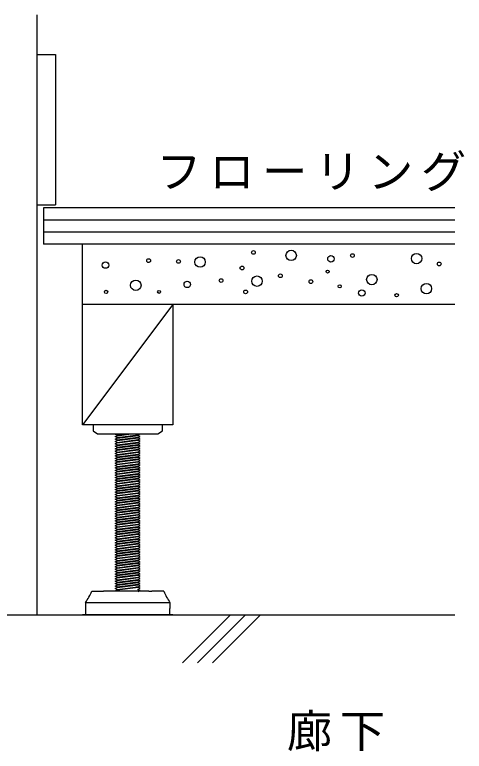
# Model space of a CAD drawing. Units: millimetres, scale not verified. Extents: x -688 to 687, y -487 to 475.
# Drawn here: x 301.4 to 450.5, y -82.5 to 162 of the extents above; entities that cross this region are included whole.
import ezdxf

# ---------------------------------------------------------------- set-up
doc = ezdxf.new("R2010")
doc.units = ezdxf.units.MM
doc.header["$LTSCALE"] = 5
doc.linetypes.add('CHAIN2', pattern=[12, 9, -1, 1, -1])
doc.layers.add('1-0_中心線', color=7, linetype='CHAIN2')
doc.layers.add('1-2_太線１', color=7, linetype='Continuous')
doc.styles.add('ＭＳ ゴシック', font='')
doc.styles.get('ＭＳ ゴシック').set_extended_font_data('MS Gothic')

msp = doc.modelspace()

# ---------------------------------------------------------------- linework, layer by layer
at = {"layer": '1-2_太線１'}
for p, q in [((308.917, -37.156), (308.917, 161.993)), ((308.917, 98.844), (314.917, 98.844)), ((310.917, 97.844), (310.917, 85.844)), ((447.448, 97.844), (310.917, 97.844)), ((447.448, 93.844), (310.917, 93.844)), ((447.448, 89.844), (310.917, 89.844)), ((447.448, 85.844), (310.917, 85.844)), ((447.448, 85.844), (323.917, 85.844)), ((323.917, 65.844), (323.917, 85.844)), ((447.448, 65.844), (323.917, 65.844)), ((353.917, 65.844), (323.917, 65.844)), ((327.417, 25.844), (327.417, 23.844)), ((350.417, 23.844), (350.417, 25.844)), ((334.767, 21.944), (335.417, 22.244)), ((335.417, 22.444), (338.528, 22.844)), ((335.417, 22.244), (340.084, 22.844)), ((335.417, 22.244), (335.417, 22.444)), ((335.417, 21.444), (342.417, 22.344)), ((342.417, 22.544), (343.067, 22.844)), ((342.417, 22.344), (342.417, 22.544)), ((343.067, 22.044), (342.417, 22.344)), ((342.417, 21.744), (343.067, 22.044)), ((335.417, 21.644), (334.767, 21.944)), ((334.767, 21.144), (335.417, 21.444)), ((335.417, 20.844), (334.767, 21.144)), ((334.767, 20.344), (335.417, 20.644)), ((335.417, 20.044), (334.767, 20.344)), ((334.767, 19.544), (335.417, 19.844)), ((335.417, 20.644), (342.417, 21.544)), ((335.417, 19.844), (342.417, 20.744)), ((335.417, 19.044), (342.417, 19.944)), ((342.417, 21.544), (342.417, 21.744)), ((343.067, 21.244), (342.417, 21.544)), ((342.417, 20.944), (343.067, 21.244)), ((342.417, 20.744), (342.417, 20.944)), ((343.067, 20.444), (342.417, 20.744)), ((342.417, 20.144), (343.067, 20.444)), ((342.417, 19.944), (342.417, 20.144)), ((343.067, 19.644), (342.417, 19.944)), ((342.417, 19.344), (343.067, 19.644)), ((335.417, 19.244), (334.767, 19.544)), ((334.767, 18.744), (335.417, 19.044)), ((335.417, 18.444), (334.767, 18.744)), ((334.767, 17.944), (335.417, 18.244)), ((335.417, 17.644), (334.767, 17.944)), ((334.767, 17.144), (335.417, 17.444)), ((335.417, 16.844), (334.767, 17.144)), ((335.417, 18.244), (342.417, 19.144)), ((335.417, 17.444), (342.417, 18.344)), ((335.417, 16.644), (342.417, 17.544)), ((342.417, 19.144), (342.417, 19.344)), ((343.067, 18.844), (342.417, 19.144)), ((342.417, 18.544), (343.067, 18.844)), ((342.417, 18.344), (342.417, 18.544)), ((343.067, 18.044), (342.417, 18.344)), ((342.417, 17.744), (343.067, 18.044)), ((342.417, 17.544), (342.417, 17.744)), ((343.067, 17.244), (342.417, 17.544)), ((342.417, 16.944), (343.067, 17.244)), ((334.767, 16.344), (335.417, 16.644)), ((335.417, 16.044), (334.767, 16.344)), ((334.767, 14.744), (335.417, 15.044)), ((335.417, 14.444), (334.767, 14.744)), ((335.417, 15.844), (342.417, 16.744)), ((335.417, 15.044), (342.417, 15.944)), ((335.417, 14.244), (342.417, 15.144)), ((342.417, 16.744), (342.417, 16.944)), ((343.067, 16.444), (342.417, 16.744)), ((342.417, 16.144), (343.067, 16.444)), ((342.417, 15.944), (342.417, 16.144)), ((343.067, 15.644), (342.417, 15.944)), ((342.417, 15.344), (343.067, 15.644)), ((342.417, 15.144), (342.417, 15.344)), ((343.067, 14.844), (342.417, 15.144)), ((342.417, 14.544), (343.067, 14.844)), ((334.767, 13.944), (335.417, 14.244)), ((335.417, 13.644), (334.767, 13.944)), ((334.767, 13.144), (335.417, 13.444)), ((335.417, 12.844), (334.767, 13.144)), ((334.767, 12.344), (335.417, 12.644)), ((335.417, 12.044), (334.767, 12.344)), ((335.417, 13.444), (342.417, 14.344)), ((335.417, 12.644), (342.417, 13.544)), ((335.417, 11.844), (342.417, 12.744)), ((342.417, 14.344), (342.417, 14.544)), ((343.067, 14.044), (342.417, 14.344)), ((342.417, 13.744), (343.067, 14.044)), ((342.417, 13.544), (342.417, 13.744)), ((343.067, 13.244), (342.417, 13.544)), ((342.417, 12.944), (343.067, 13.244)), ((342.417, 12.744), (342.417, 12.944)), ((343.067, 12.444), (342.417, 12.744)), ((342.417, 12.144), (343.067, 12.444)), ((334.767, 11.544), (335.417, 11.844)), ((335.417, 11.244), (334.767, 11.544)), ((334.767, 10.744), (335.417, 11.044)), ((335.417, 10.444), (334.767, 10.744)), ((335.417, 11.044), (342.417, 11.944)), ((335.417, 10.244), (342.417, 11.144)), ((335.417, 9.444), (342.417, 10.344)), ((342.417, 11.944), (342.417, 12.144)), ((343.067, 11.644), (342.417, 11.944)), ((342.417, 11.344), (343.067, 11.644)), ((342.417, 11.144), (342.417, 11.344)), ((343.067, 10.844), (342.417, 11.144)), ((342.417, 10.544), (343.067, 10.844)), ((342.417, 10.344), (342.417, 10.544)), ((343.067, 10.044), (342.417, 10.344)), ((342.417, 9.744), (343.067, 10.044)), ((334.767, 9.144), (335.417, 9.444)), ((335.417, 8.844), (334.767, 9.144)), ((334.767, 8.344), (335.417, 8.644)), ((335.417, 8.044), (334.767, 8.344)), ((334.767, 7.544), (335.417, 7.844)), ((335.417, 7.244), (334.767, 7.544)), ((335.417, 8.644), (342.417, 9.544)), ((335.417, 7.844), (342.417, 8.744)), ((335.417, 7.044), (342.417, 7.944)), ((342.417, 9.544), (342.417, 9.744)), ((343.067, 9.244), (342.417, 9.544)), ((342.417, 8.944), (343.067, 9.244)), ((342.417, 8.744), (342.417, 8.944)), ((343.067, 8.444), (342.417, 8.744)), ((342.417, 8.144), (343.067, 8.444)), ((342.417, 7.944), (342.417, 8.144)), ((343.067, 7.644), (342.417, 7.944)), ((342.417, 7.344), (343.067, 7.644)), ((342.417, 7.144), (342.417, 7.344)), ((334.767, 6.744), (335.417, 7.044)), ((335.417, 6.444), (334.767, 6.744)), ((334.767, 5.944), (335.417, 6.244)), ((335.417, 5.644), (334.767, 5.944)), ((334.767, 5.144), (335.417, 5.444)), ((335.417, 4.844), (334.767, 5.144)), ((335.417, 6.244), (342.417, 7.144)), ((335.417, 5.444), (342.417, 6.344)), ((335.417, 4.644), (342.417, 5.544)), ((343.067, 6.844), (342.417, 7.144)), ((342.417, 6.544), (343.067, 6.844)), ((342.417, 6.344), (342.417, 6.544)), ((343.067, 6.044), (342.417, 6.344)), ((342.417, 5.744), (343.067, 6.044)), ((342.417, 5.544), (342.417, 5.744)), ((343.067, 5.244), (342.417, 5.544)), ((342.417, 4.944), (343.067, 5.244)), ((342.417, 4.744), (342.417, 4.944)), ((334.767, 4.344), (335.417, 4.644)), ((335.417, 4.044), (334.767, 4.344)), ((334.767, 3.544), (335.417, 3.844)), ((335.417, 3.244), (334.767, 3.544)), ((334.767, 2.744), (335.417, 3.044)), ((335.417, 2.444), (334.767, 2.744)), ((335.417, 3.844), (342.417, 4.744)), ((335.417, 3.044), (342.417, 3.944)), ((335.417, 2.244), (342.417, 3.144)), ((343.067, 4.444), (342.417, 4.744)), ((342.417, 4.144), (343.067, 4.444)), ((342.417, 3.944), (342.417, 4.144)), ((343.067, 3.644), (342.417, 3.944)), ((342.417, 3.344), (343.067, 3.644)), ((342.417, 3.144), (342.417, 3.344)), ((343.067, 2.844), (342.417, 3.144)), ((342.417, 2.544), (343.067, 2.844)), ((342.417, 2.344), (342.417, 2.544)), ((334.767, 1.944), (335.417, 2.244)), ((335.417, 1.644), (334.767, 1.944)), ((334.767, 1.144), (335.417, 1.444)), ((335.417, 0.844), (334.767, 1.144)), ((334.767, 0.344), (335.417, 0.644)), ((335.417, 0.044), (334.767, 0.344)), ((335.417, 1.444), (342.417, 2.344)), ((335.417, 0.644), (342.417, 1.544)), ((335.417, -0.156), (342.417, 0.744)), ((343.067, 2.044), (342.417, 2.344)), ((342.417, 1.744), (343.067, 2.044)), ((342.417, 1.544), (342.417, 1.744)), ((343.067, 1.244), (342.417, 1.544)), ((342.417, 0.944), (343.067, 1.244)), ((342.417, 0.744), (342.417, 0.944)), ((343.067, 0.444), (342.417, 0.744)), ((342.417, 0.144), (343.067, 0.444)), ((342.417, -0.056), (342.417, 0.144)), ((334.767, -0.456), (335.417, -0.156)), ((335.417, -0.756), (334.767, -0.456)), ((334.767, -1.256), (335.417, -0.956)), ((335.417, -1.556), (334.767, -1.256)), ((334.767, -2.056), (335.417, -1.756)), ((335.417, -2.356), (334.767, -2.056)), ((335.417, -0.956), (342.417, -0.056)), ((335.417, -1.756), (342.417, -0.856)), ((335.417, -2.556), (342.417, -1.656)), ((343.067, -0.356), (342.417, -0.056)), ((342.417, -0.656), (343.067, -0.356)), ((342.417, -0.856), (342.417, -0.656)), ((343.067, -1.156), (342.417, -0.856)), ((342.417, -1.456), (343.067, -1.156)), ((342.417, -1.656), (342.417, -1.456)), ((343.067, -1.956), (342.417, -1.656)), ((342.417, -2.256), (343.067, -1.956)), ((342.417, -2.456), (342.417, -2.256)), ((334.767, -2.856), (335.417, -2.556)), ((335.417, -3.156), (334.767, -2.856)), ((334.767, -3.656), (335.417, -3.356)), ((335.417, -3.956), (334.767, -3.656)), ((334.767, -4.456), (335.417, -4.156)), ((335.417, -4.756), (334.767, -4.456)), ((335.417, -3.356), (342.417, -2.456)), ((335.417, -4.156), (342.417, -3.256)), ((335.417, -4.756), (342.417, -3.856)), ((335.417, -4.956), (335.417, -4.756)), ((335.417, -5.756), (342.417, -4.856)), ((343.067, -2.756), (342.417, -2.456)), ((342.417, -3.056), (343.067, -2.756)), ((342.417, -3.256), (342.417, -3.056)), ((343.067, -3.556), (342.417, -3.256)), ((342.417, -3.856), (343.067, -3.556)), ((343.067, -4.356), (342.417, -4.056)), ((342.417, -4.656), (343.067, -4.356)), ((342.417, -4.856), (342.417, -4.656)), ((343.067, -5.156), (342.417, -4.856)), ((334.767, -5.256), (335.417, -4.956)), ((335.417, -5.556), (334.767, -5.256)), ((334.767, -6.056), (335.417, -5.756)), ((335.417, -6.356), (334.767, -6.056)), ((334.767, -6.856), (335.417, -6.556)), ((335.417, -7.156), (334.767, -6.856)), ((335.417, -6.556), (342.417, -5.656)), ((335.417, -7.356), (342.417, -6.456)), ((335.417, -8.156), (342.417, -7.256)), ((342.417, -5.456), (343.067, -5.156)), ((342.417, -5.656), (342.417, -5.456)), ((343.067, -5.956), (342.417, -5.656)), ((342.417, -6.256), (343.067, -5.956)), ((342.417, -6.456), (342.417, -6.256)), ((343.067, -6.756), (342.417, -6.456)), ((342.417, -7.056), (343.067, -6.756)), ((342.417, -7.256), (342.417, -7.056)), ((343.067, -7.556), (342.417, -7.256)), ((334.767, -7.656), (335.417, -7.356)), ((335.417, -7.956), (334.767, -7.656)), ((334.767, -8.456), (335.417, -8.156)), ((335.417, -8.756), (334.767, -8.456)), ((334.767, -9.256), (335.417, -8.956)), ((335.417, -9.556), (334.767, -9.256)), ((334.767, -10.056), (335.417, -9.756)), ((335.417, -8.956), (342.417, -8.056)), ((335.417, -9.756), (342.417, -8.856)), ((335.417, -10.556), (342.417, -9.656)), ((342.417, -7.856), (343.067, -7.556)), ((342.417, -8.056), (342.417, -7.856)), ((343.067, -8.356), (342.417, -8.056)), ((342.417, -8.656), (343.067, -8.356)), ((342.417, -8.856), (342.417, -8.656)), ((343.067, -9.156), (342.417, -8.856)), ((342.417, -9.456), (343.067, -9.156)), ((342.417, -9.656), (342.417, -9.456)), ((343.067, -9.956), (342.417, -9.656)), ((335.417, -10.356), (334.767, -10.056)), ((334.767, -10.856), (335.417, -10.556)), ((335.417, -11.156), (334.767, -10.856)), ((334.767, -11.656), (335.417, -11.356)), ((335.417, -11.956), (334.767, -11.656)), ((334.767, -12.456), (335.417, -12.156)), ((335.417, -11.356), (342.417, -10.456)), ((335.417, -12.156), (342.417, -11.256)), ((335.417, -12.956), (342.417, -12.056)), ((342.417, -10.256), (343.067, -9.956)), ((342.417, -10.456), (342.417, -10.256)), ((343.067, -10.756), (342.417, -10.456)), ((342.417, -11.056), (343.067, -10.756)), ((342.417, -11.256), (342.417, -11.056)), ((343.067, -11.556), (342.417, -11.256)), ((342.417, -11.856), (343.067, -11.556)), ((342.417, -12.056), (342.417, -11.856)), ((343.067, -12.356), (342.417, -12.056)), ((335.417, -12.756), (334.767, -12.456)), ((334.767, -13.256), (335.417, -12.956)), ((335.417, -13.556), (334.767, -13.256)), ((334.767, -14.056), (335.417, -13.756)), ((335.417, -14.356), (334.767, -14.056)), ((334.767, -14.856), (335.417, -14.556)), ((335.417, -13.756), (342.417, -12.856)), ((335.417, -14.556), (342.417, -13.656)), ((335.417, -15.356), (342.417, -14.456)), ((342.417, -12.656), (343.067, -12.356)), ((342.417, -12.856), (342.417, -12.656)), ((343.067, -13.156), (342.417, -12.856)), ((342.417, -13.456), (343.067, -13.156)), ((342.417, -13.656), (342.417, -13.456)), ((343.067, -13.956), (342.417, -13.656)), ((342.417, -14.256), (343.067, -13.956)), ((342.417, -14.456), (342.417, -14.256)), ((343.067, -14.756), (342.417, -14.456)), ((335.417, -15.156), (334.767, -14.856)), ((334.767, -15.656), (335.417, -15.356)), ((335.417, -15.956), (334.767, -15.656)), ((334.767, -16.456), (335.417, -16.156)), ((335.417, -16.756), (334.767, -16.456)), ((334.767, -17.256), (335.417, -16.956)), ((335.417, -16.156), (342.417, -15.256)), ((335.417, -16.756), (342.417, -15.856)), ((335.417, -16.956), (335.417, -16.756)), ((335.417, -17.756), (342.417, -16.856)), ((342.417, -15.056), (343.067, -14.756)), ((342.417, -15.256), (342.417, -15.056)), ((343.067, -15.556), (342.417, -15.256)), ((342.417, -15.856), (343.067, -15.556)), ((343.067, -16.356), (342.417, -16.056)), ((342.417, -16.656), (343.067, -16.356)), ((342.417, -16.856), (342.417, -16.656)), ((343.067, -17.156), (342.417, -16.856)), ((335.417, -17.556), (334.767, -17.256)), ((334.767, -18.056), (335.417, -17.756)), ((335.417, -18.356), (334.767, -18.056)), ((334.767, -18.856), (335.417, -18.556)), ((335.417, -19.156), (334.767, -18.856)), ((334.767, -19.656), (335.417, -19.356)), ((335.417, -18.556), (342.417, -17.656)), ((335.417, -19.356), (342.417, -18.456)), ((335.417, -20.156), (342.417, -19.256)), ((342.417, -17.456), (343.067, -17.156)), ((342.417, -17.656), (342.417, -17.456)), ((343.067, -17.956), (342.417, -17.656)), ((342.417, -18.256), (343.067, -17.956)), ((342.417, -18.456), (342.417, -18.256)), ((343.067, -18.756), (342.417, -18.456)), ((342.417, -19.056), (343.067, -18.756)), ((342.417, -19.256), (342.417, -19.056)), ((343.067, -19.556), (342.417, -19.256)), ((342.417, -19.856), (343.067, -19.556)), ((335.417, -19.956), (334.767, -19.656)), ((334.767, -20.456), (335.417, -20.156)), ((335.417, -20.756), (334.767, -20.456)), ((334.767, -21.256), (335.417, -20.956)), ((335.417, -21.556), (334.767, -21.256)), ((334.767, -22.056), (335.417, -21.756)), ((335.417, -20.956), (342.417, -20.056)), ((335.417, -21.756), (342.417, -20.856)), ((335.417, -22.556), (342.417, -21.656)), ((342.417, -20.056), (342.417, -19.856)), ((343.067, -20.356), (342.417, -20.056)), ((342.417, -20.656), (343.067, -20.356)), ((342.417, -20.856), (342.417, -20.656)), ((343.067, -21.156), (342.417, -20.856)), ((342.417, -21.456), (343.067, -21.156)), ((342.417, -21.656), (342.417, -21.456)), ((343.067, -21.956), (342.417, -21.656)), ((342.417, -22.256), (343.067, -21.956)), ((335.417, -22.356), (334.767, -22.056)), ((334.767, -22.856), (335.417, -22.556)), ((335.417, -23.156), (334.767, -22.856)), ((334.767, -23.656), (335.417, -23.356)), ((335.417, -23.956), (334.767, -23.656)), ((334.767, -24.456), (335.417, -24.156)), ((335.417, -23.356), (342.417, -22.456)), ((335.417, -24.156), (342.417, -23.256)), ((335.417, -24.956), (342.417, -24.056)), ((342.417, -22.456), (342.417, -22.256)), ((343.067, -22.756), (342.417, -22.456)), ((342.417, -23.056), (343.067, -22.756)), ((342.417, -23.256), (342.417, -23.056)), ((343.067, -23.556), (342.417, -23.256)), ((342.417, -23.856), (343.067, -23.556)), ((342.417, -24.056), (342.417, -23.856)), ((343.067, -24.356), (342.417, -24.056)), ((342.417, -24.656), (343.067, -24.356)), ((335.417, -24.756), (334.767, -24.456)), ((334.767, -25.256), (335.417, -24.956)), ((334.767, -25.256), (335.417, -24.956)), ((335.417, -25.556), (334.767, -25.256)), ((335.417, -25.556), (334.767, -25.256)), ((334.767, -26.056), (335.417, -25.756)), ((334.767, -26.056), (335.417, -25.756)), ((335.417, -26.356), (334.767, -26.056)), ((335.417, -26.356), (334.767, -26.056)), ((334.767, -26.856), (335.417, -26.556)), ((334.767, -26.856), (335.417, -26.556)), ((335.417, -27.156), (334.767, -26.856)), ((335.417, -27.156), (334.767, -26.856)), ((335.417, -25.756), (342.417, -24.856)), ((335.417, -25.756), (342.417, -24.856)), ((335.417, -26.556), (342.417, -25.656)), ((335.417, -26.556), (342.417, -25.656)), ((335.417, -27.356), (342.417, -26.456)), ((335.417, -27.356), (342.417, -26.456)), ((342.417, -24.856), (342.417, -24.656)), ((343.067, -25.156), (342.417, -24.856)), ((342.417, -25.456), (343.067, -25.156)), ((342.417, -25.656), (342.417, -25.456)), ((342.417, -25.656), (342.417, -25.456)), ((343.067, -25.956), (342.417, -25.656)), ((343.067, -25.956), (342.417, -25.656)), ((342.417, -26.256), (343.067, -25.956)), ((342.417, -26.256), (343.067, -25.956)), ((342.417, -26.456), (342.417, -26.256)), ((342.417, -26.456), (342.417, -26.256)), ((343.067, -26.756), (342.417, -26.456)), ((343.067, -26.756), (342.417, -26.456)), ((342.417, -27.056), (343.067, -26.756)), ((342.417, -27.056), (343.067, -26.756)), ((334.767, -27.656), (335.417, -27.356)), ((334.767, -27.656), (335.417, -27.356)), ((335.417, -27.956), (334.767, -27.656)), ((335.417, -27.956), (334.767, -27.656)), ((334.767, -28.456), (335.417, -28.156)), ((335.417, -28.756), (334.767, -28.456)), ((334.767, -29.256), (335.417, -28.956)), ((335.417, -27.956), (342.417, -27.056)), ((335.417, -28.156), (342.417, -27.256)), ((335.417, -28.956), (342.417, -28.056)), ((336.973, -27.956), (342.417, -27.256)), ((341.639, -27.956), (342.417, -27.856)), ((342.417, -27.256), (342.417, -27.056)), ((342.417, -27.256), (342.417, -27.056)), ((343.067, -27.556), (342.417, -27.256)), ((343.067, -27.556), (342.417, -27.256)), ((342.417, -27.856), (343.067, -27.556)), ((342.417, -27.856), (343.067, -27.556)), ((342.417, -28.056), (342.417, -27.856)), ((342.417, -27.956), (342.417, -27.856)), ((343.067, -28.356), (342.417, -28.056)), ((342.417, -28.656), (343.067, -28.356)), ((342.417, -28.856), (342.417, -28.656)), ((343.067, -29.156), (342.417, -28.856)), ((342.417, -29.456), (343.067, -29.156)), ((326.998, -29.356), (330.917, -29.356)), ((331.917, -29.356), (330.917, -29.356)), ((345.917, -29.356), (331.917, -29.356)), ((345.917, -29.356), (346.917, -29.356)), ((350.837, -29.356), (346.917, -29.356)), ((324.917, -33.156), (324.917, -35.156)), ((324.917, -35.156), (324.917, -37.156)), ((352.917, -37.156), (352.917, -35.156)), ((100.314, -37.156), (447.448, -37.156)), ((228.917, -37.156), (308.917, -37.156)), ((353.917, -37.156), (323.917, -37.156)), ((372.959, -37.156), (357.025, -53.09)), ((362.025, -53.09), (377.959, -37.156)), ((367.025, -53.09), (382.959, -37.156))]:
    msp.add_line(p, q, dxfattribs=at)
for points in [[(308.917, 148.844), (314.917, 148.844), (314.917, 98.844)], [(353.917, 65.844), (323.917, 25.844), (323.917, 65.844)], [(353.917, 65.844), (353.917, 25.844), (323.917, 25.844)], [(327.417, 23.844), (328.917, 22.844), (348.917, 22.844), (350.417, 23.844)], [(335.417, 22.444), (334.767, 22.744), (334.984, 22.844)], [(335.417, 21.444), (335.417, 21.644), (342.417, 22.544)], [(335.417, 20.644), (335.417, 20.844), (342.417, 21.744)], [(335.417, 19.844), (335.417, 20.044), (342.417, 20.944)], [(335.417, 19.044), (335.417, 19.244), (342.417, 20.144)], [(335.417, 18.244), (335.417, 18.444), (342.417, 19.344)], [(335.417, 17.444), (335.417, 17.644), (342.417, 18.544)], [(335.417, 16.644), (335.417, 16.844), (342.417, 17.744)], [(335.417, 15.244), (334.767, 15.544), (335.417, 15.844)], [(335.417, 15.844), (335.417, 16.044), (342.417, 16.944)], [(335.417, 15.044), (335.417, 15.244), (342.417, 16.144)], [(335.417, 14.244), (335.417, 14.444), (342.417, 15.344)], [(335.417, 13.444), (335.417, 13.644), (342.417, 14.544)], [(335.417, 12.644), (335.417, 12.844), (342.417, 13.744)], [(335.417, 11.844), (335.417, 12.044), (342.417, 12.944)], [(335.417, 9.644), (334.767, 9.944), (335.417, 10.244)], [(335.417, 11.044), (335.417, 11.244), (342.417, 12.144)], [(335.417, 10.244), (335.417, 10.444), (342.417, 11.344)], [(335.417, 9.444), (335.417, 9.644), (342.417, 10.544)], [(335.417, 8.644), (335.417, 8.844), (342.417, 9.744)], [(335.417, 7.844), (335.417, 8.044), (342.417, 8.944)], [(335.417, 7.044), (335.417, 7.244), (342.417, 8.144)], [(335.417, 6.244), (335.417, 6.444), (342.417, 7.344)], [(335.417, 5.444), (335.417, 5.644), (342.417, 6.544)], [(335.417, 4.644), (335.417, 4.844), (342.417, 5.744)], [(335.417, 3.844), (335.417, 4.044), (342.417, 4.944)], [(335.417, 3.044), (335.417, 3.244), (342.417, 4.144)], [(335.417, 2.244), (335.417, 2.444), (342.417, 3.344)], [(335.417, 1.444), (335.417, 1.644), (342.417, 2.544)], [(335.417, 0.644), (335.417, 0.844), (342.417, 1.744)], [(335.417, -0.156), (335.417, 0.044), (342.417, 0.944)], [(335.417, -0.956), (335.417, -0.756), (342.417, 0.144)], [(335.417, -1.756), (335.417, -1.556), (342.417, -0.656)], [(335.417, -2.556), (335.417, -2.356), (342.417, -1.456)], [(335.417, -3.356), (335.417, -3.156), (342.417, -2.256)], [(335.417, -4.156), (335.417, -3.956), (342.417, -3.056)], [(335.417, -4.956), (342.417, -4.056), (342.417, -3.856)], [(335.417, -5.756), (335.417, -5.556), (342.417, -4.656)], [(335.417, -6.556), (335.417, -6.356), (342.417, -5.456)], [(335.417, -7.356), (335.417, -7.156), (342.417, -6.256)], [(335.417, -8.156), (335.417, -7.956), (342.417, -7.056)], [(335.417, -8.956), (335.417, -8.756), (342.417, -7.856)], [(335.417, -9.756), (335.417, -9.556), (342.417, -8.656)], [(335.417, -10.556), (335.417, -10.356), (342.417, -9.456)], [(335.417, -11.356), (335.417, -11.156), (342.417, -10.256)], [(335.417, -12.156), (335.417, -11.956), (342.417, -11.056)], [(335.417, -12.956), (335.417, -12.756), (342.417, -11.856)], [(335.417, -13.756), (335.417, -13.556), (342.417, -12.656)], [(335.417, -14.556), (335.417, -14.356), (342.417, -13.456)], [(335.417, -15.356), (335.417, -15.156), (342.417, -14.256)], [(335.417, -16.156), (335.417, -15.956), (342.417, -15.056)], [(335.417, -16.956), (342.417, -16.056), (342.417, -15.856)], [(335.417, -17.756), (335.417, -17.556), (342.417, -16.656)], [(335.417, -18.556), (335.417, -18.356), (342.417, -17.456)], [(335.417, -19.356), (335.417, -19.156), (342.417, -18.256)], [(335.417, -20.156), (335.417, -19.956), (342.417, -19.056)], [(335.417, -20.956), (335.417, -20.756), (342.417, -19.856)], [(335.417, -21.756), (335.417, -21.556), (342.417, -20.656)], [(335.417, -22.556), (335.417, -22.356), (342.417, -21.456)], [(335.417, -23.356), (335.417, -23.156), (342.417, -22.256)], [(335.417, -24.156), (335.417, -23.956), (342.417, -23.056)], [(335.417, -24.956), (335.417, -24.756), (342.417, -23.856)], [(335.417, -25.756), (335.417, -25.556), (342.417, -24.656)], [(335.417, -25.756), (335.417, -25.556), (342.417, -24.656)], [(335.417, -26.556), (335.417, -26.356), (342.417, -25.456), (343.067, -25.156)], [(335.417, -26.556), (335.417, -26.356), (342.417, -25.456)], [(335.417, -27.356), (335.417, -27.156), (342.417, -26.256)], [(335.417, -27.356), (335.417, -27.156), (342.417, -26.256)], [(335.417, -28.156), (335.417, -27.956), (342.417, -27.056)], [(335.417, -28.956), (335.417, -28.756), (342.417, -27.856)], [(324.917, -33.156), (352.917, -33.156), (352.917, -35.156)]]:
    msp.add_lwpolyline(points, dxfattribs=at)
for centre, radius in [((380.597, 83.093), 0.619), ((393.117, 82.1), 1.728), ((345.841, 80.367), 0.619), ((355.755, 80.112), 0.619), ((362.91, 79.914), 1.728), ((406.317, 80.951), 1.071), ((413.428, 82.062), 0.619), ((434.725, 81.031), 1.728), ((331.518, 78.884), 1.071), ((376.821, 77.926), 0.619), ((442.223, 79.26), 0.619), ((389.54, 75.343), 0.619), ((405.206, 76.728), 0.499), ((341.581, 72.175), 1.728), ((358.656, 72.477), 1.071), ((369.865, 73.753), 0.619), ((381.789, 73.554), 1.728), ((399.651, 73.395), 0.619), ((419.873, 74.062), 1.728), ((409.206, 71.839), 0.499), ((437.963, 71.068), 1.728), ((331.724, 69.987), 0.571), ((349.301, 69.987), 0.499), ((378.013, 69.977), 0.619), ((416.539, 69.617), 1.071), ((428.107, 68.88), 0.571)]:
    msp.add_circle(centre, radius, dxfattribs=at)
for centre, start, end in [((299.712, -16.886), 327.159, 335.44019), ((378.122, -16.886), 204.5598, 212.84099)]:
    msp.add_arc(centre, 30, start, end, dxfattribs=at)

# ---------------------------------------------------------------- texts
at = {"layer": '1-0_中心線', "char_height": 11, "attachment_point": 7, "style": 'ＭＳ ゴシック'}
for s, insert in [('\\T1.17;フローリング', (348.383, 103.446)), ('\\T1.17;廊下', (391.694, -82.492))]:
    msp.add_mtext(s, dxfattribs=dict(at, insert=insert))

doc.saveas('drawing.dxf')
